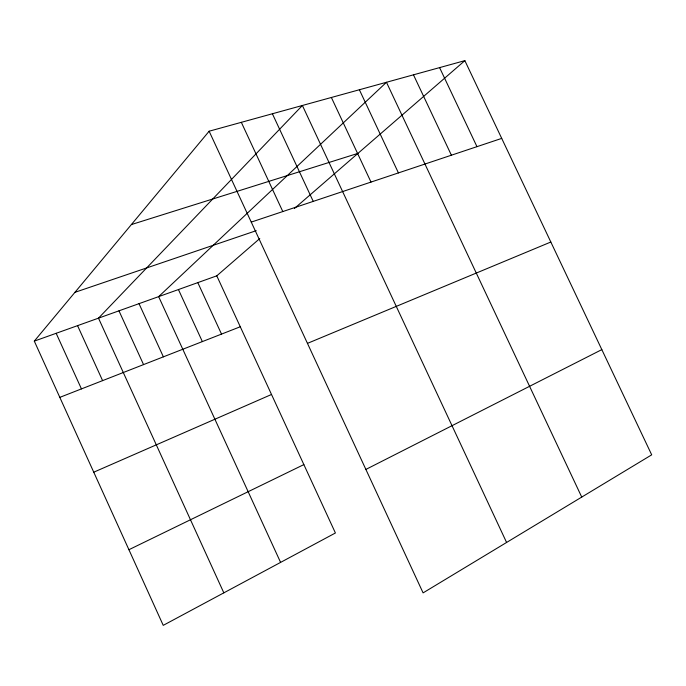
<?xml version="1.0" encoding="UTF-8"?>
<svg xmlns="http://www.w3.org/2000/svg" width="686" height="686" viewBox="0 0 686 686"><rect width="100%" height="100%" fill="white"/><g stroke="black" fill="none" stroke-linecap="round" stroke-linejoin="round"><path stroke-width="1.03" d="M259.78 238.539L216.785 275.832L335.411 532.988L163.234 625.358L34.3 341.122L209.136 131.215L464.859 60.642L651.7 454.835L423.091 592.884L209.136 131.215M294.405 208.501L464.859 60.642M365.878 469.43L601.828 349.611M128.917 549.709L303.864 464.594M93.759 472.191L271.519 394.476M307.457 343.369L550.832 242.021M59.811 397.365L240.28 326.759M34.3 341.122L216.785 275.832M74.946 292.322L256.23 230.676M251.256 222.101L501.715 138.392M131.378 224.571L357.963 153.372M439.589 67.614L476.967 146.667M413.469 74.825L451.397 155.208M581.737 497.084L386.467 82.277L158.646 296.635L280.591 562.4M359.378 89.755L398.429 172.915M331.372 97.481L370.997 182.082M506.585 542.463L302.389 105.481L98.492 318.158L223.833 592.85M272.393 113.756L313.236 201.384M241.335 122.331L282.804 211.562M197.817 282.623L221.518 334.099M178.437 289.552L202.361 341.594M139.018 303.658L163.379 356.849M118.97 310.827L143.554 364.6M77.561 325.644L102.6 380.627M56.166 333.302L81.445 388.902"/></g></svg>
